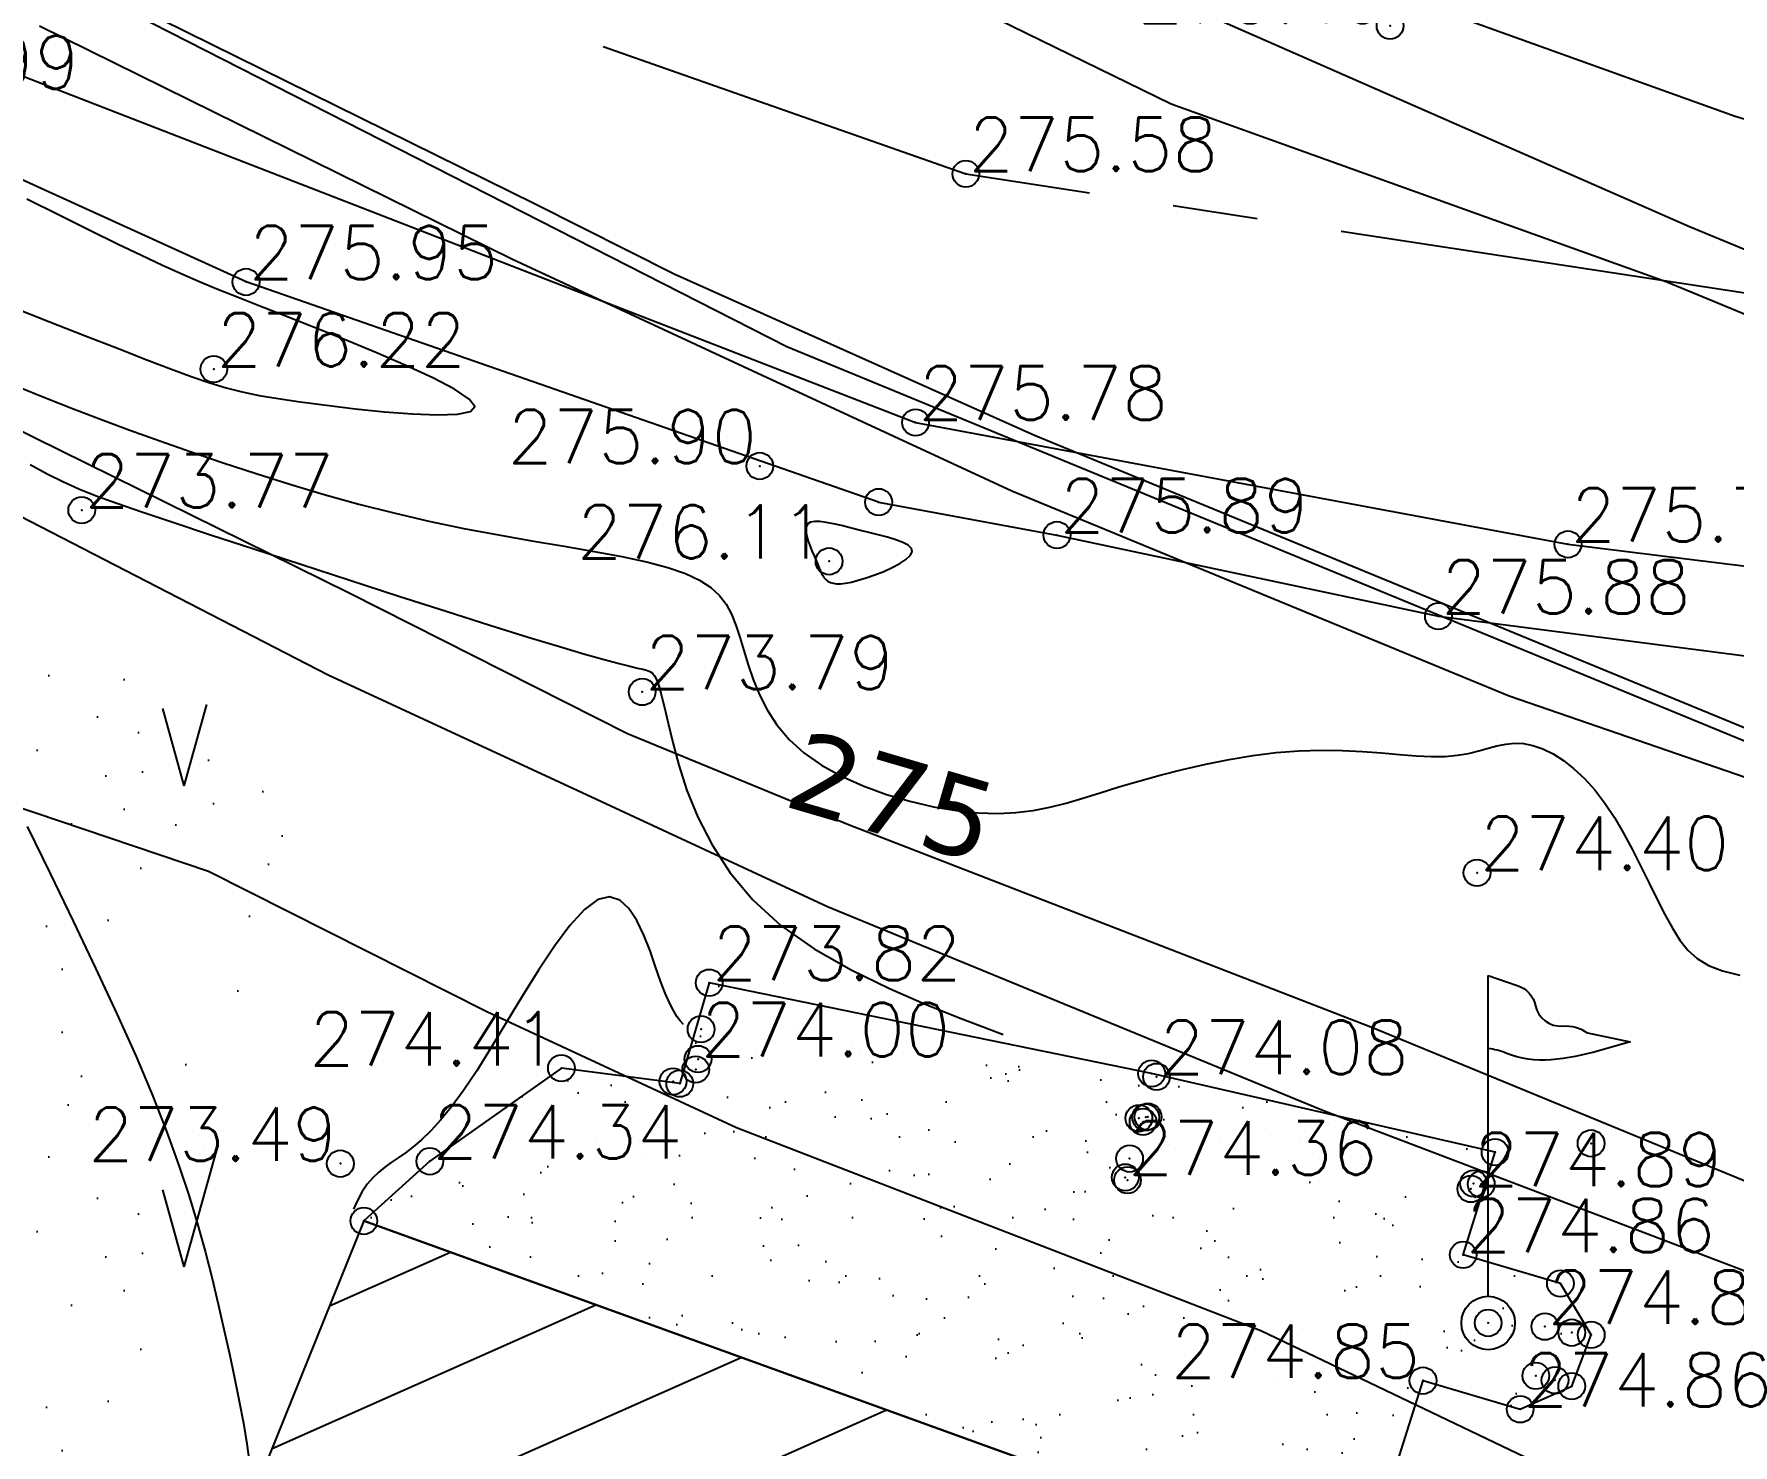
# Model space of a CAD drawing. Header units: millimetres. Extents: x 524954 to 526204, y 9523489 to 9524010.
# Drawn here: x 525402.19 to 525433.97, y 9523634.68 to 9523661.07 of the extents above; entities that cross this region are included whole.
import ezdxf
from ezdxf.enums import TextEntityAlignment as Align

# ---------------------------------------------------------------- set-up
doc = ezdxf.new("R2010")
doc.units = ezdxf.units.MM
doc.header["$PDMODE"] = 32
doc.header["$PDSIZE"] = 0.5
doc.linetypes.add('AXES2', pattern=[28.575, 19.05, -3.175, 3.175, -3.175])
doc.linetypes.add('CACHE2', pattern=[4.7625, 3.175, -1.5875])
for name, color, linetype in [('Axe_Route_Existante', 1, 'AXES2'), ('Bati', 6, 'Continuous'), ('Bati_H', 1, 'Continuous'), ('Bord_Route_Existante', 6, 'Continuous'), ('CN_01_00', 3, 'Continuous'), ('CN_02_00', 4, 'Continuous'), ('CN_05_00', 6, 'Continuous'), ('Cotation Courbes de niveau', 7, 'Continuous'), ('PLUME_1', 7, 'Continuous'), ('PLUME_3', 4, 'Continuous'), ('PLUME_4', 3, 'Continuous'), ('PLUME_5', 6, 'Continuous'), ('PLUME_6', 2, 'Continuous'), ('Signalisation', 7, 'Continuous'), ('TopoAlt', 3, 'Continuous'), ('TOPOJIS', 7, 'Continuous'), ('Végétation_Plantation', 70, 'Continuous')]:
    doc.layers.add(name, color=color, linetype=linetype)
doc.layers.add('Bord_Route_Existante_POLY3D', color=6, linetype='Continuous', plot=False)
doc.layers.add('Trottoir', color=7, linetype='Continuous', true_color=0xff6666)
doc.styles.add('Simplex 1.0', font='Simplex.shx', dxfattribs={"width": 0.99, "height": 1})
doc.styles.add('Verdana 1.0', font='verdana.ttf', dxfattribs={"width": 0.99, "height": 1})

# ---------------------------------------------------------------- blocks, each defined once
blk = doc.blocks.new('TCPOINT M')
at = {"color": 0}
blk.add_point((0, 0), dxfattribs=at)
at = {"layer": 'TopoAlt', "style": 'Simplex 1.0', "width": 0.99}
blk.add_attdef('ALT', (0.15, 0.15), '', height=1, dxfattribs=at)
blk = doc.blocks.new('r036')
at = {"color": 0}
blk.add_lwpolyline([(0, 0.25), (0, 3.25)], dxfattribs=at)
blk.add_lwpolyline([(0, 3.25), (0.27256, 3.157821, -0.264914), (0.44166, 2.967624, 0.375592), (0.695309, 2.777427, -0.172366), (0.927821, 2.714028), (1.329433, 2.629496), (1.033508, 2.544964, -0.045061), (0.589622, 2.460431, -0.124122), (0.166873, 2.523831, 0.074022), (0, 2.566097, 0.776083)], format="xyb", dxfattribs=at)
blk.add_circle((0, 0), 0.25, dxfattribs=at)

msp = doc.modelspace()

# ---------------------------------------------------------------- hatches: boundary and pattern name
at = {"layer": 'Bati_H'}
h = msp.add_hatch(dxfattribs=at)
h.set_pattern_fill('_U', color=256, scale=2, angle=203.9123, style=0, pattern_type=0)
h.set_pattern_definition([(203.912285576, (0, 0), (0.81067523046, -1.82833412447), [])])
h.paths.add_polyline_path([(525426.987, 9523632.133), (525408.362, 9523638.868), (525406.279, 9523633.706), (525424.916, 9523626.509), (525424.831, 9523626.542)])
at = {"layer": 'Bord_Route_Existante'}
h = msp.add_hatch(dxfattribs=at)
h.set_pattern_fill('ALEA', color=8, scale=0.25, style=0)
h.set_pattern_definition([(312, (0.25, 0), (2.9344428012, 0.62373507155), [0, -1.875]), (67, (-0.125, 0.2165), (-2.9776384537, -0.36560803074), [0, -3.125]), (153, (-0.125, 0.2165), (0.15700786934, -2.99588860306), [0, -2.5]), (180, (-0.125, -0.2165), (1.5, -2.59807621), [0, -2.5]), (74, (-1, 0), (-2.9108871775, -0.7257656872), [0, -2.5]), (286, (-1, 0), (2.9108871775, -0.7257656872), [0, -2.5]), (52, (0.5, -0.866), (-2.97080420516, 0.41751930205), [0, -3.125]), (300, (0.5, 0.866), (2.9999999988, -7e-10), [0, -2.5]), (175, (0.5, 0.866), (1.26785478534, -2.71892335976), [0, -2.5]), (114, (0.125, 0.6495), (-2.9835656849, 0.31358539035), [0, -1.25]), (248, (0.125, -0.6495), (1.8469844247, -2.3640322603), [0, -1.55])])
h.paths.add_polyline_path([(525408.362, 9523638.868), (525426.987, 9523632.133), (525428.169, 9523635.881), (525429.987, 9523635.346), (525430.95, 9523635.779), (525431.315, 9523636.737), (525430.738, 9523637.698), (525428.92, 9523638.235), (525429.516, 9523640.154), (525423.094, 9523641.627), (525414.822, 9523643.325), (525414.269, 9523641.437), (525412.056, 9523641.726), (525409.596, 9523639.984)])
at = {"layer": 'Végétation_Plantation', "linetype": 'CACHE2', "ltscale": 0.5}
h = msp.add_hatch(dxfattribs=at)
h.set_pattern_fill('BROUSS', color=256, scale=1.5, style=0)
h.set_pattern_definition([(74.475889, (0, 0), (-3.750000001, 13.500000005), [2.25, -11.761156275]), (74.475889, (3.75, 4.5), (-3.750000001, 13.500000005), [2.25, -11.761156275]), (74.475889, (7.5, 9), (-3.750000001, 13.500000005), [2.25, -11.761156275]), (105.524111, (0, 0), (-7.500000003, 4e-10), [1.5, -12.511156275]), (105.524111, (3.75, 4.5), (-7.500000003, 4e-10), [1.5, -12.511156275]), (105.524111, (7.5, 9), (-7.500000003, 4e-10), [1.5, -12.511156275]), (0, (0.453, 0.484), (3.75, 4.5), [0, -7.5]), (0, (1.468, 1.072), (3.75, 4.5), [0, -7.5]), (0, (1.1713, 1.8804), (3.75, 4.5), [0, -7.5]), (0, (2.327, 1.9907), (3.75, 4.5), [0, -7.5]), (0, (1.64, 3.7912), (3.75, 4.5), [0, -7.5]), (0, (0.3684, 2.1545), (3.75, 4.5), [0, -7.5]), (0, (0.281, 2.4684), (3.75, 4.5), [0, -7.5]), (0, (0.0314, 3.7912), (3.75, 4.5), [0, -7.5]), (0, (-0.7807, 0.2634), (3.75, 4.5), [0, -7.5]), (0, (-0.8588, 0.9984), (3.75, 4.5), [0, -7.5]), (0, (-1.468, 0.19), (3.75, 4.5), [0, -7.5]), (0, (-1.624, 1.2924), (3.75, 4.5), [0, -7.5]), (0, (-1.1242, 1.9905), (3.75, 4.5), [0, -7.5]), (0, (-1.3274, 2.6888), (3.75, 4.5), [0, -7.5]), (0, (-1.9207, 3.5707), (3.75, 4.5), [0, -7.5]), (0, (-0.406, 2.9085), (3.75, 4.5), [0, -7.5]), (0, (-2.53, 2.064), (3.75, 4.5), [0, -7.5]), (0, (-2.7485, 0.6675), (3.75, 4.5), [0, -7.5]), (0, (-1.1235, -0.4347), (3.75, 4.5), [0, -7.5]), (0, (-0.156, -0.7287), (3.75, 4.5), [0, -7.5]), (0, (-0.812, -1.537), (3.75, 4.5), [0, -7.5]), (0, (1.5774, -1.4635), (3.75, 4.5), [0, -7.5]), (0, (0.5466, -0.3245), (3.75, 4.5), [0, -7.5]), (0, (1.468, -0.104), (3.75, 4.5), [0, -7.5])])
h.paths.add_polyline_path([(525377.673, 9523660.945), (525407.866, 9523647.437), (525404.193, 9523635.327), (525403.476, 9523627.007), (525405.987, 9523619.737), (525406.747, 9523612.886), (525407.177, 9523604.448), (525411.057, 9523590.152), (525390.646, 9523585.184), (525385.798, 9523596.139), (525380.179, 9523608.044), (525379.541, 9523623.33), (525380.945, 9523632.682), (525378.138, 9523643.509), (525376.097, 9523653.982)])

# ---------------------------------------------------------------- linework, layer by layer
at = {"layer": 'Axe_Route_Existante', "ltscale": 0.5, "flags": 128}
msp.add_lwpolyline([(524973.101, 9523802.49), (525007.26, 9523792.779), (525027.54, 9523787.364), (525056.127, 9523779.755), (525082.674, 9523773.102), (525107.546, 9523770.048), (525120.684, 9523770.139), (525151.777, 9523772.648), (525176.899, 9523773.894), (525199.324, 9523771.095), (525218.337, 9523765.264), (525227.192, 9523761.534), (525233.843, 9523758.094), (525246.468, 9523751.167), (525256.506, 9523745.531), (525267.014, 9523739.694), (525277.691, 9523733.704), (525288.849, 9523727.299), (525294.632, 9523724.022), (525301.927, 9523719.966), (525310.691, 9523715.333), (525328.32, 9523705.784), (525328.32, 9523705.784), (525337.316, 9523700.691), (525351.138, 9523692.703), (525363.696, 9523685.45), (525368.801, 9523682.627), (525375.475, 9523679.109), (525390.225, 9523670.468), (525400.9, 9523665.019), (525419.619, 9523658.456), (525435.368, 9523656.046), (525454.334, 9523656.625), (525476.288, 9523660.734), (525488.784, 9523664.768), (525501.859, 9523668.012), (525521.809, 9523675.315), (525541.116, 9523687.802), (525552.62, 9523697.708), (525562.351, 9523710.18), (525568.681, 9523722.572), (525575.059, 9523738.704), (525576.995, 9523751.051), (525577.798, 9523776.069), (525576.166, 9523799.52), (525574.181, 9523815.429), (525572.049, 9523834.204), (525569.92, 9523851.041), (525567.326, 9523868.19), (525565.579, 9523885.379), (525563.689, 9523903.219), (525561.356, 9523920.701), (525558.839, 9523938.161)], dxfattribs=at)
at = {"layer": 'Bati', "flags": 128}
for points in [[(525408.362, 9523638.868), (525426.987, 9523632.133), (525428.169, 9523635.881), (525429.987, 9523635.346), (525430.95, 9523635.779), (525431.315, 9523636.737), (525430.738, 9523637.698), (525428.92, 9523638.235), (525429.516, 9523640.154), (525423.094, 9523641.627), (525414.822, 9523643.325), (525414.269, 9523641.437), (525412.056, 9523641.726), (525409.596, 9523639.984)], [(525426.987, 9523632.133), (525408.362, 9523638.868), (525408.362, 9523638.868), (525406.279, 9523633.706), (525424.916, 9523626.509), (525424.831, 9523626.542)]]:
    msp.add_lwpolyline(points, close=True, dxfattribs=at)
at = {"layer": 'Bord_Route_Existante', "flags": 128}
msp.add_lwpolyline([(525366.952, 9523679.251), (525366.954, 9523679.25), (525373.613, 9523675.331), (525387.934, 9523667.351), (525398.788, 9523661.523), (525418.68, 9523653.805), (525430.88, 9523651.525), (525439.701, 9523650.438), (525443.757, 9523650.251), (525454.485, 9523650.655), (525458.7, 9523651.014), (525461.112, 9523651.402), (525467.945, 9523652.385)], dxfattribs=at)
at = {"layer": 'Bord_Route_Existante_POLY3D'}
msp.add_polyline3d([(525366.952, 9523679.251, 0), (525366.954, 9523679.25, 275.85), (525373.613, 9523675.331, 275.95), (525373.702, 9523675.267, 275.81), (525387.934, 9523667.351, 275.81), (525398.788, 9523661.523, 275.81), (525418.68, 9523653.805, 275.78), (525430.88, 9523651.525, 275.75), (525439.701, 9523650.438, 275.63), (525443.757, 9523650.251, 275.61), (525454.485, 9523650.655, 275.53), (525458.7, 9523651.014, 275.49), (525461.112, 9523651.402, 275.48), (525467.945, 9523652.385, 275.63)], dxfattribs=at)
at = {"layer": 'CN_01_00', "elevation": 273, "flags": 128}
msp.add_lwpolyline([(525402.068, 9523646.248), (525402.494, 9523645.368), (525402.925, 9523644.478), (525403.346, 9523643.597), (525403.743, 9523642.745), (525404.103, 9523641.943), (525404.414, 9523641.205), (525404.679, 9523640.529), (525404.904, 9523639.907), (525405.096, 9523639.33), (525405.259, 9523638.79), (525405.399, 9523638.279), (525405.524, 9523637.789), (525405.638, 9523637.312), (525405.747, 9523636.842), (525405.85, 9523636.381), (525405.945, 9523635.932), (525406.032, 9523635.499), (525406.109, 9523635.087), (525406.174, 9523634.699), (525406.226, 9523634.339)], dxfattribs=at)
at = {"layer": 'CN_02_00', "flags": 128}
for points, elevation in [([(525401.782, 9523655.965), (525402.471, 9523655.694), (525403.137, 9523655.433), (525403.757, 9523655.192), (525404.305, 9523654.979), (525404.765, 9523654.804), (525405.151, 9523654.661), (525405.485, 9523654.546), (525405.79, 9523654.453), (525406.089, 9523654.377), (525406.404, 9523654.311), (525406.758, 9523654.251), (525407.172, 9523654.19), (525407.661, 9523654.125), (525408.197, 9523654.061), (525408.746, 9523654.006), (525409.273, 9523653.966), (525409.74, 9523653.948), (525410.114, 9523653.96), (525410.359, 9523654.009), (525410.438, 9523654.102), (525410.329, 9523654.243), (525410.055, 9523654.425), (525409.65, 9523654.637), (525409.149, 9523654.87), (525408.587, 9523655.112), (525407.999, 9523655.355), (525407.42, 9523655.586), (525406.885, 9523655.797), (525406.419, 9523655.98), (525406.012, 9523656.14), (525405.646, 9523656.287), (525405.301, 9523656.431), (525404.959, 9523656.578), (525404.6, 9523656.74), (525404.205, 9523656.925), (525403.755, 9523657.141), (525403.238, 9523657.396), (525402.667, 9523657.68), (525402.063, 9523657.984)], 276), ([(525402.12, 9523653.021), (525402.439, 9523652.846), (525402.734, 9523652.698), (525403.031, 9523652.564), (525403.358, 9523652.433), (525403.743, 9523652.293), (525404.21, 9523652.132), (525404.789, 9523651.939), (525405.496, 9523651.705), (525406.306, 9523651.439), (525407.186, 9523651.151), (525408.101, 9523650.853), (525409.018, 9523650.556), (525409.902, 9523650.273), (525410.719, 9523650.013), (525411.435, 9523649.79), (525412.024, 9523649.611), (525412.494, 9523649.473), (525412.859, 9523649.37), (525413.134, 9523649.296), (525413.336, 9523649.245), (525413.479, 9523649.211), (525413.579, 9523649.187), (525413.651, 9523649.168), (525413.709, 9523649.147), (525413.757, 9523649.115), (525413.799, 9523649.063), (525413.84, 9523648.982), (525413.882, 9523648.862), (525413.929, 9523648.694), (525413.985, 9523648.47), (525414.054, 9523648.178), (525414.139, 9523647.815), (525414.252, 9523647.392), (525414.405, 9523646.922), (525414.608, 9523646.421), (525414.873, 9523645.903), (525415.213, 9523645.383), (525415.639, 9523644.877), (525416.162, 9523644.398), (525416.785, 9523643.96), (525417.475, 9523643.565), (525418.191, 9523643.216), (525418.891, 9523642.913), (525419.533, 9523642.658), (525420.075, 9523642.452), (525420.315, 9523642.359)], 274), ([(525414.341, 9523642.546), (525414.335, 9523642.551), (525414.279, 9523642.611), (525414.218, 9523642.695), (525414.15, 9523642.805), (525414.076, 9523642.949), (525413.996, 9523643.131), (525413.91, 9523643.356), (525413.816, 9523643.624), (525413.714, 9523643.918), (525413.599, 9523644.213), (525413.468, 9523644.486), (525413.32, 9523644.713), (525413.15, 9523644.87), (525412.957, 9523644.934), (525412.736, 9523644.881), (525412.487, 9523644.696), (525412.214, 9523644.397), (525411.926, 9523644.01), (525411.627, 9523643.561), (525411.326, 9523643.078), (525411.029, 9523642.585), (525410.742, 9523642.11), (525410.473, 9523641.678), (525410.227, 9523641.311), (525410.003, 9523641.006), (525409.798, 9523640.756), (525409.612, 9523640.552), (525409.442, 9523640.387), (525409.285, 9523640.253), (525409.14, 9523640.143), (525409.005, 9523640.047), (525408.876, 9523639.96), (525408.755, 9523639.874), (525408.64, 9523639.782), (525408.53, 9523639.678), (525408.426, 9523639.556), (525408.326, 9523639.408), (525408.229, 9523639.229), (525408.169, 9523639.09)], 274)]:
    msp.add_lwpolyline(points, dxfattribs=dict(at, elevation=elevation))
at = {"layer": 'CN_02_00', "elevation": 276, "flags": 128}
msp.add_lwpolyline([(525417.048, 9523650.829), (525417.089, 9523650.81), (525417.139, 9523650.796), (525417.202, 9523650.789), (525417.278, 9523650.789), (525417.37, 9523650.799), (525417.479, 9523650.819), (525417.608, 9523650.852), (525417.758, 9523650.897), (525417.919, 9523650.953), (525418.084, 9523651.018), (525418.241, 9523651.09), (525418.383, 9523651.164), (525418.499, 9523651.24), (525418.579, 9523651.314), (525418.616, 9523651.384), (525418.601, 9523651.449), (525418.539, 9523651.508), (525418.439, 9523651.562), (525418.308, 9523651.612), (525418.153, 9523651.659), (525417.983, 9523651.704), (525417.805, 9523651.748), (525417.627, 9523651.791), (525417.456, 9523651.833), (525417.294, 9523651.874), (525417.145, 9523651.908), (525417.01, 9523651.935), (525416.892, 9523651.951), (525416.793, 9523651.954), (525416.716, 9523651.94), (525416.663, 9523651.907), (525416.634, 9523651.853), (525416.628, 9523651.782), (525416.64, 9523651.697), (525416.665, 9523651.603), (525416.7, 9523651.504), (525416.74, 9523651.405), (525416.782, 9523651.31), (525416.82, 9523651.222), (525416.852, 9523651.146), (525416.879, 9523651.081), (525416.902, 9523651.026), (525416.923, 9523650.979), (525416.943, 9523650.939), (525416.964, 9523650.906), (525416.987, 9523650.877), (525417.015, 9523650.852), (525417.048, 9523650.829)], close=True, dxfattribs=at)
at = {"layer": 'CN_05_00', "elevation": 275, "flags": 128}
msp.add_lwpolyline([(525401.915, 9523654.467), (525402.407, 9523654.264), (525402.914, 9523654.063), (525403.44, 9523653.863), (525403.984, 9523653.662), (525404.547, 9523653.459), (525405.131, 9523653.254), (525405.733, 9523653.05), (525406.35, 9523652.847), (525406.98, 9523652.649), (525407.621, 9523652.459), (525408.269, 9523652.279), (525408.922, 9523652.112), (525409.578, 9523651.96), (525410.233, 9523651.824), (525410.879, 9523651.703), (525411.506, 9523651.593), (525412.106, 9523651.491), (525412.669, 9523651.393), (525413.186, 9523651.296), (525413.649, 9523651.198), (525414.047, 9523651.093), (525414.375, 9523650.98), (525414.639, 9523650.857), (525414.849, 9523650.72), (525415.012, 9523650.57), (525415.139, 9523650.403), (525415.239, 9523650.218), (525415.321, 9523650.014), (525415.394, 9523649.788), (525415.467, 9523649.539), (525415.548, 9523649.273), (525415.643, 9523648.995), (525415.76, 9523648.711), (525415.906, 9523648.426), (525416.088, 9523648.146), (525416.313, 9523647.877), (525416.588, 9523647.625), (525416.918, 9523647.394), (525417.293, 9523647.187), (525417.702, 9523647.005), (525418.133, 9523646.848), (525418.575, 9523646.718), (525419.016, 9523646.617), (525419.443, 9523646.544), (525419.846, 9523646.502), (525420.215, 9523646.49), (525420.557, 9523646.506), (525420.878, 9523646.546), (525421.188, 9523646.607), (525421.495, 9523646.685), (525421.807, 9523646.777), (525422.133, 9523646.878), (525422.48, 9523646.986), (525422.856, 9523647.097), (525423.256, 9523647.207), (525423.674, 9523647.313), (525424.106, 9523647.412), (525424.546, 9523647.499), (525424.987, 9523647.573), (525425.424, 9523647.629), (525425.851, 9523647.664), (525426.263, 9523647.676), (525426.659, 9523647.669), (525427.036, 9523647.649), (525427.392, 9523647.622), (525427.727, 9523647.593), (525428.038, 9523647.569), (525428.323, 9523647.555), (525428.582, 9523647.557), (525428.814, 9523647.579), (525429.022, 9523647.615), (525429.211, 9523647.661), (525429.386, 9523647.709), (525429.552, 9523647.753), (525429.715, 9523647.786), (525429.877, 9523647.803), (525430.046, 9523647.797), (525430.223, 9523647.762), (525430.409, 9523647.698), (525430.601, 9523647.604), (525430.796, 9523647.481), (525430.992, 9523647.327), (525431.188, 9523647.144), (525431.38, 9523646.93), (525431.567, 9523646.686), (525431.747, 9523646.414), (525431.919, 9523646.119), (525432.085, 9523645.81), (525432.244, 9523645.496), (525432.398, 9523645.184), (525432.547, 9523644.883), (525432.692, 9523644.6), (525432.832, 9523644.345), (525432.972, 9523644.123), (525433.121, 9523643.935), (525433.295, 9523643.777), (525433.506, 9523643.648), (525433.768, 9523643.545), (525434.095, 9523643.466)], dxfattribs=at)
at = {"layer": 'PLUME_1'}
msp.add_lwpolyline([(525200.32, 9523770.31), (525203.883, 9523769.567), (525225.021, 9523761.585), (525244.771, 9523751.997), (525251.046, 9523748.445), (525396.484, 9523665.312), (525416.271, 9523655.226), (525436.946, 9523646.708), (525458.473, 9523640.258), (525480.389, 9523635.341)], dxfattribs=at)
at = {"layer": 'PLUME_3'}
for points in [[(525468.129, 9523638.456), (525458.436, 9523640.757), (525455.906, 9523641.073), (525448.743, 9523643.057), (525439.476, 9523646.391), (525434.343, 9523648.022), (525430.208, 9523649.726), (525420.905, 9523653.558), (525414.167, 9523656.576), (525411.565, 9523657.89), (525402.723, 9523662.258)], [(525402.297, 9523661.224), (525411.139, 9523656.856), (525415.809, 9523654.69), (525420.479, 9523652.525), (525429.783, 9523648.692), (525436.982, 9523646.209), (525439.05, 9523645.358), (525448.816, 9523642.06), (525458.01, 9523639.723), (525458.01, 9523639.723), (525468.202, 9523637.459)]]:
    msp.add_lwpolyline(points, dxfattribs=at)
at = {"layer": 'PLUME_4'}
for points in [[(525471.209, 9523651.214), (525461.588, 9523652.517), (525459.022, 9523653.333), (525452.394, 9523654.854), (525443.199, 9523657.191), (525438.103, 9523658.323), (525434.005, 9523659.528), (525424.738, 9523662.862), (525418.036, 9523665.381), (525415.932, 9523666.731), (525407.127, 9523670.601), (525401.387, 9523673.691), (525398.785, 9523675.005), (525389.907, 9523679.872), (525381.029, 9523684.738), (525372.65, 9523689.641), (525363.736, 9523695.007), (525355.356, 9523699.91), (525348.619, 9523702.927)], [(525471.209, 9523651.214), (525461.588, 9523652.517), (525459.022, 9523653.333), (525452.394, 9523654.854), (525443.199, 9523657.191), (525438.103, 9523658.323), (525434.005, 9523659.528), (525424.738, 9523662.862)], [(525368.169, 9523661.741), (525377.899, 9523658.942), (525386.776, 9523654.075), (525388.88, 9523652.725), (525395.691, 9523648.71), (525405.457, 9523645.412), (525410.662, 9523642.784), (525415.332, 9523640.618), (525425.134, 9523636.822), (525432.407, 9523633.342), (525434.474, 9523632.49), (525444.703, 9523629.728), (525454.931, 9523626.965), (525454.931, 9523626.965), (525465.196, 9523623.704)], [(525368.169, 9523661.741), (525377.899, 9523658.942), (525386.776, 9523654.075), (525388.88, 9523652.725), (525395.691, 9523648.71), (525405.457, 9523645.412), (525410.662, 9523642.784), (525415.332, 9523640.618), (525425.134, 9523636.822), (525432.407, 9523633.342), (525434.474, 9523632.49), (525444.703, 9523629.728), (525454.931, 9523626.965), (525454.931, 9523626.965), (525465.196, 9523623.704)]]:
    msp.add_lwpolyline(points, dxfattribs=at)
at = {"layer": 'PLUME_5'}
for points in [[(525381.451, 9523665.217), (525390.329, 9523660.351), (525392.469, 9523658.502), (525399.243, 9523654.985), (525408.085, 9523650.617), (525413.29, 9523647.989), (525417.425, 9523646.286), (525427.227, 9523642.489), (525434.463, 9523639.508), (525437.03, 9523638.693), (525446.796, 9523635.395), (525456.525, 9523632.596), (525456.525, 9523632.596), (525466.717, 9523630.332)], [(525469.651, 9523645.085), (525460.456, 9523647.422), (525457.392, 9523648.2), (525450.763, 9523649.722), (525441.496, 9523653.056), (525436.862, 9523654.723), (525432.727, 9523656.427), (525423.46, 9523659.761), (525417.221, 9523662.815)]]:
    msp.add_lwpolyline(points, dxfattribs=at)
at = {"layer": 'PLUME_6'}
for points in [[(525380.563, 9523663.648), (525389.441, 9523658.782), (525392.043, 9523657.468), (525398.319, 9523653.915), (525407.695, 9523649.085), (525412.365, 9523646.919), (525417.035, 9523644.753), (525426.339, 9523640.921), (525434.074, 9523637.976), (525436.141, 9523637.124), (525446.37, 9523634.361), (525456.099, 9523631.562), (525456.099, 9523631.562), (525466.328, 9523628.8)], [(525470.04, 9523646.617), (525460.846, 9523648.954), (525457.817, 9523649.234), (525451.153, 9523651.254), (525442.42, 9523654.126), (525437.288, 9523655.757), (525433.153, 9523657.461), (525424.348, 9523661.33)]]:
    msp.add_lwpolyline(points, dxfattribs=at)
at = {"layer": 'Trottoir', "flags": 128}
for points in [[(525417.989, 9523652.315), (525406.159, 9523656.432), (525398.337, 9523659.995), (525394.304, 9523661.935), (525387.21, 9523665.848), (525373.267, 9523673.879), (525366.23, 9523677.86), (525361.64, 9523680.436), (525348.982, 9523687.672), (525333.505, 9523696.038), (525323.692, 9523701.556), (525316.581, 9523705.646), (525306.017, 9523711.466), (525298.209, 9523716.014), (525287.22, 9523722.168), (525282.415, 9523724.654), (525283.125, 9523726.121)], [(525417.989, 9523652.315), (525421.324, 9523651.699), (525428.457, 9523650.18), (525435.151, 9523649.316), (525442.155, 9523648.584), (525449.102, 9523648.846), (525455.223, 9523649.091), (525462.409, 9523650.003), (525462.409, 9523650.003), (525470.108, 9523651.329)]]:
    msp.add_lwpolyline(points, dxfattribs=at)

# ---------------------------------------------------------------- block references
at = {"layer": 'Signalisation', "xscale": 2, "yscale": 2, "zscale": 2}
msp.add_blockref('r036', (525429.387, 9523636.96), dxfattribs=at)
at = {"layer": 'TOPOJIS'}
ref = msp.add_blockref('TCPOINT M', (525427.553, 9523661.225, 275.49), dxfattribs=at)
ref.add_attrib('ALT', '275.49', dxfattribs={"layer": 'TopoAlt', "height": 1, "style": 'Simplex 1.0', "width": 0.99}).set_placement((525427.503, 9523661.275, 275.49), align=Align.RIGHT)
ref = msp.add_blockref('TCPOINT M', (525398.337, 9523659.995, 275.99), dxfattribs=at)
ref.add_attrib('ALT', '275.99', (525398.387, 9523660.045, 275.99), dxfattribs={"layer": 'TopoAlt', "height": 1, "style": 'Simplex 1.0', "width": 0.99})
ref = msp.add_blockref('TCPOINT M', (525419.619, 9523658.456, 275.58), dxfattribs=at)
ref.add_attrib('ALT', '275.58', (525419.669, 9523658.506, 275.58), dxfattribs={"layer": 'TopoAlt', "height": 1, "style": 'Simplex 1.0', "width": 0.99})
ref = msp.add_blockref('TCPOINT M', (525406.159, 9523656.432, 275.95), dxfattribs=at)
ref.add_attrib('ALT', '275.95', (525406.209, 9523656.482, 275.95), dxfattribs={"layer": 'TopoAlt', "height": 1, "style": 'Simplex 1.0', "width": 0.99})
ref = msp.add_blockref('TCPOINT M', (525405.556, 9523654.801, 276.22), dxfattribs=at)
ref.add_attrib('ALT', '276.22', (525405.606, 9523654.851, 276.22), dxfattribs={"layer": 'TopoAlt', "height": 1, "style": 'Simplex 1.0', "width": 0.99})
ref = msp.add_blockref('TCPOINT M', (525418.68, 9523653.805, 275.78), dxfattribs=at)
ref.add_attrib('ALT', '275.78', (525418.73, 9523653.855, 275.78), dxfattribs={"layer": 'TopoAlt', "height": 1, "style": 'Simplex 1.0', "width": 0.99})
ref = msp.add_blockref('TCPOINT M', (525415.766, 9523652.99, 275.9), dxfattribs=at)
ref.add_attrib('ALT', '275.90', dxfattribs={"layer": 'TopoAlt', "height": 1, "style": 'Simplex 1.0', "width": 0.99}).set_placement((525415.716, 9523653.04, 275.9), align=Align.RIGHT)
ref = msp.add_blockref('TCPOINT M', (525403.087, 9523652.164, 273.77), dxfattribs=at)
ref.add_attrib('ALT', '273.77', (525403.137, 9523652.214, 273.77), dxfattribs={"layer": 'TopoAlt', "height": 1, "style": 'Simplex 1.0', "width": 0.99})
ref = msp.add_blockref('TCPOINT M', (525421.324, 9523651.699, 275.89), dxfattribs=at)
ref.add_attrib('ALT', '275.89', (525421.374, 9523651.749, 275.89), dxfattribs={"layer": 'TopoAlt', "height": 1, "style": 'Simplex 1.0', "width": 0.99})
for p in [(525417.989, 9523652.315, 275.9), (525414.668, 9523642.455, 273.97), (525414.569, 9523641.701, 274.25), (525423.094, 9523641.627, 274), (525414.144, 9523641.478, 274.45), (525414.269, 9523641.437, 274.25), (525422.856, 9523640.789, 274.56), (525422.934, 9523640.722, 274.14), (525422.983, 9523640.808, 273.99), (525423.026, 9523640.818, 274.08), (525431.311, 9523640.32, 274.42), (525422.682, 9523640.034, 274.14), (525429.516, 9523640.154, 274.23), (525422.643, 9523639.632, 274.56), (525429.114, 9523639.57, 274.64), (525429.258, 9523639.555, 274.26), (525408.362, 9523638.868, 274.7), (525430.738, 9523637.698, 274.88), (525429.387, 9523636.96, 274.75), (525430.951, 9523636.779, 274.85), (525431.315, 9523636.737, 274.49), (525430.279, 9523635.972, 274.85), (525430.637, 9523635.888, 274.74), (525430.95, 9523635.779, 274.49)]:
    msp.add_blockref('TCPOINT M', p, dxfattribs=at)
ref = msp.add_blockref('TCPOINT M', (525430.88, 9523651.525, 275.75), dxfattribs=at)
ref.add_attrib('ALT', '275.75', (525430.93, 9523651.575, 275.75), dxfattribs={"layer": 'TopoAlt', "height": 1, "style": 'Simplex 1.0', "width": 0.99})
ref = msp.add_blockref('TCPOINT M', (525417.062, 9523651.207, 276.11), dxfattribs=at)
ref.add_attrib('ALT', '276.11', dxfattribs={"layer": 'TopoAlt', "height": 1, "style": 'Simplex 1.0', "width": 0.99}).set_placement((525417.012, 9523651.257, 276.11), align=Align.RIGHT)
ref = msp.add_blockref('TCPOINT M', (525428.457, 9523650.18, 275.88), dxfattribs=at)
ref.add_attrib('ALT', '275.88', (525428.507, 9523650.23, 275.88), dxfattribs={"layer": 'TopoAlt', "height": 1, "style": 'Simplex 1.0', "width": 0.99})
ref = msp.add_blockref('TCPOINT M', (525413.568, 9523648.764, 273.79), dxfattribs=at)
ref.add_attrib('ALT', '273.79', (525413.618, 9523648.814, 273.79), dxfattribs={"layer": 'TopoAlt', "height": 1, "style": 'Simplex 1.0', "width": 0.99})
ref = msp.add_blockref('TCPOINT M', (525429.179, 9523645.381, 274.4), dxfattribs=at)
ref.add_attrib('ALT', '274.40', (525429.229, 9523645.431, 274.4), dxfattribs={"layer": 'TopoAlt', "height": 1, "style": 'Simplex 1.0', "width": 0.99})
ref = msp.add_blockref('TCPOINT M', (525414.822, 9523643.325, 273.82), dxfattribs=at)
ref.add_attrib('ALT', '273.82', (525414.872, 9523643.375, 273.82), dxfattribs={"layer": 'TopoAlt', "height": 1, "style": 'Simplex 1.0', "width": 0.99})
ref = msp.add_blockref('TCPOINT M', (525412.056, 9523641.726, 274.41), dxfattribs=at)
ref.add_attrib('ALT', '274.41', dxfattribs={"layer": 'TopoAlt', "height": 1, "style": 'Simplex 1.0', "width": 0.99}).set_placement((525412.006, 9523641.776, 274.41), align=Align.RIGHT)
ref = msp.add_blockref('TCPOINT M', (525414.611, 9523641.897, 274), dxfattribs=at)
ref.add_attrib('ALT', '274.00', (525414.661, 9523641.947, 274), dxfattribs={"layer": 'TopoAlt', "height": 1, "style": 'Simplex 1.0', "width": 0.99})
ref = msp.add_blockref('TCPOINT M', (525423.186, 9523641.566, 274.08), dxfattribs=at)
ref.add_attrib('ALT', '274.08', (525423.236, 9523641.616, 274.08), dxfattribs={"layer": 'TopoAlt', "height": 1, "style": 'Simplex 1.0', "width": 0.99})
ref = msp.add_blockref('TCPOINT M', (525407.923, 9523639.94, 273.49), dxfattribs=at)
ref.add_attrib('ALT', '273.49', dxfattribs={"layer": 'TopoAlt', "height": 1, "style": 'Simplex 1.0', "width": 0.99}).set_placement((525407.873, 9523639.99, 273.49), align=Align.RIGHT)
ref = msp.add_blockref('TCPOINT M', (525409.596, 9523639.984, 274.34), dxfattribs=at)
ref.add_attrib('ALT', '274.34', (525409.646, 9523640.034, 274.34), dxfattribs={"layer": 'TopoAlt', "height": 1, "style": 'Simplex 1.0', "width": 0.99})
ref = msp.add_blockref('TCPOINT M', (525422.602, 9523639.683, 274.36), dxfattribs=at)
ref.add_attrib('ALT', '274.36', (525422.652, 9523639.733, 274.36), dxfattribs={"layer": 'TopoAlt', "height": 1, "style": 'Simplex 1.0', "width": 0.99})
ref = msp.add_blockref('TCPOINT M', (525429.065, 9523639.467, 274.89), dxfattribs=at)
ref.add_attrib('ALT', '274.89', (525429.115, 9523639.517, 274.89), dxfattribs={"layer": 'TopoAlt', "height": 1, "style": 'Simplex 1.0', "width": 0.99})
ref = msp.add_blockref('TCPOINT M', (525428.92, 9523638.235, 274.86), dxfattribs=at)
ref.add_attrib('ALT', '274.86', (525428.97, 9523638.285, 274.86), dxfattribs={"layer": 'TopoAlt', "height": 1, "style": 'Simplex 1.0', "width": 0.99})
ref = msp.add_blockref('TCPOINT M', (525430.449, 9523636.892, 274.89), dxfattribs=at)
ref.add_attrib('ALT', '274.89', (525430.499, 9523636.942, 274.89), dxfattribs={"layer": 'TopoAlt', "height": 1, "style": 'Simplex 1.0', "width": 0.99})
ref = msp.add_blockref('TCPOINT M', (525428.169, 9523635.881, 274.85), dxfattribs=at)
ref.add_attrib('ALT', '274.85', dxfattribs={"layer": 'TopoAlt', "height": 1, "style": 'Simplex 1.0', "width": 0.99}).set_placement((525428.119, 9523635.931, 274.85), align=Align.RIGHT)
ref = msp.add_blockref('TCPOINT M', (525429.987, 9523635.346, 274.86), dxfattribs=at)
ref.add_attrib('ALT', '274.86', (525430.037, 9523635.396, 274.86), dxfattribs={"layer": 'TopoAlt', "height": 1, "style": 'Simplex 1.0', "width": 0.99})

# ---------------------------------------------------------------- texts
at = {"layer": 'Cotation Courbes de niveau', "style": 'Verdana 1.0', "width": 0.99}
msp.add_text('275', height=1.5, rotation=343.6295, dxfattribs=at).set_placement((525418.248, 9523646.814, 275), align=Align.MIDDLE_CENTER)

doc.saveas('drawing.dxf')
